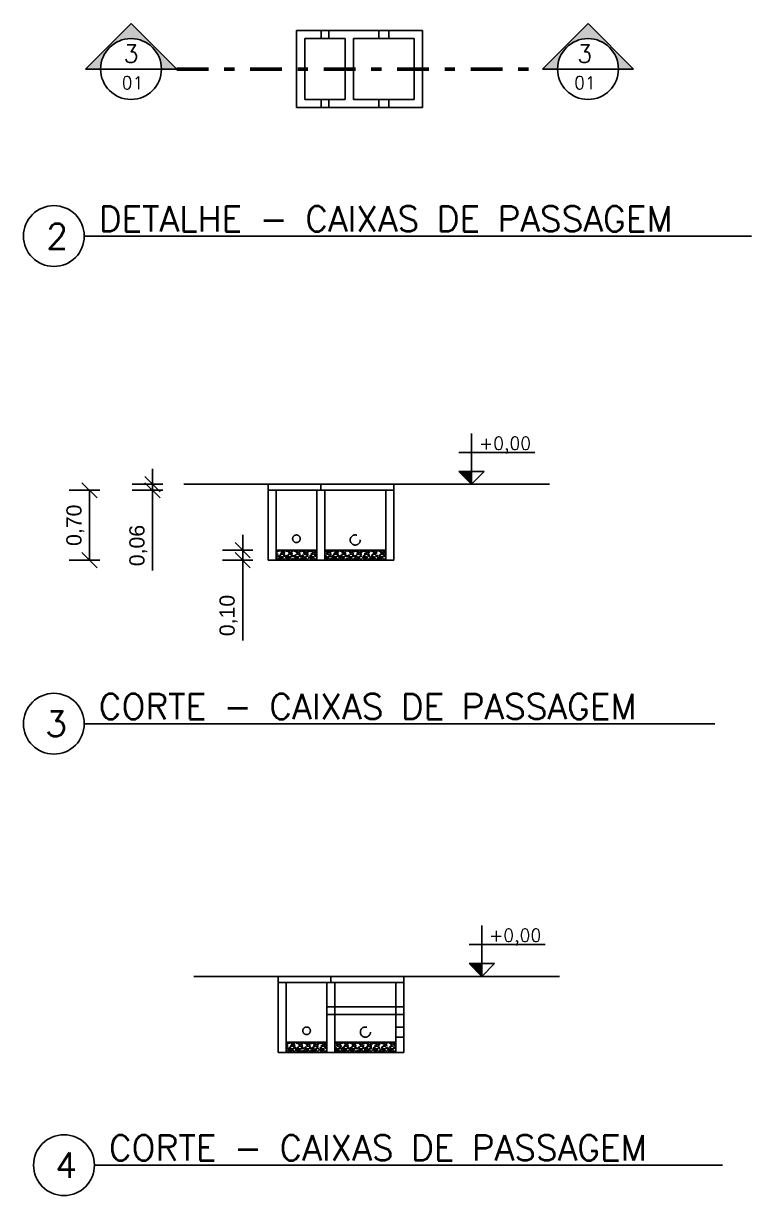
# Model space of a CAD drawing. Extents: x 0 to 11638, y -6007 to 0.
# Drawn here: x 11038.92 to 11046.1, y -5628.94 to -5617.38 of the extents above; entities that cross this region are included whole.
import ezdxf

# ---------------------------------------------------------------- set-up
doc = ezdxf.new("R2010")
doc.units = 0
for name, pattern in [('CACHE', [0.375, 0.25, -0.125]), ('DASHDOT', [1, 0.5, -0.25, 0, -0.25]), ('DASHED', [0.25, 0.125, -0.125])]:
    doc.linetypes.add(name, pattern=pattern)
doc.layers.get('0').update_dxf_attribs({"linetype": 'CONTINUOUS'})
doc.layers.get('Defpoints').update_dxf_attribs({"linetype": 'CONTINUOUS'})
for name, color, linetype, lineweight in [('ARQ - Alvenaria Alta', 251, 'CONTINUOUS', 13), ('ARQ - Alvenaria Média-Baixa', 252, 'CONTINUOUS', 20), ('ARQ - Esquadrias', 1, 'CONTINUOUS', 9), ('Elétrica', 30, 'CONTINUOUS', 20), ('Lógica - Dados Telefonia CFTV', 3, 'CONTINUOUS', 5)]:
    doc.layers.add(name, color=color, linetype=linetype, lineweight=lineweight)
for name, color, linetype in [('ARQ - Cotas', 1, 'CONTINUOUS'), ('ARQ - Desnível Terreno', 14, 'CONTINUOUS'), ('Símbolos - Indicação Fachada Elevação Vista', 7, 'CONTINUOUS')]:
    doc.layers.add(name, color=color, linetype=linetype)
doc.styles.add('ROMANS', font='romans.shx', dxfattribs={"height": 0.3})
doc.styles.get("Standard").update_dxf_attribs({"font": 'arial.ttf', "height": 0.15})
doc.dimstyles.get("Standard").update_dxf_attribs({"dimtxt": 0.1, "dimasz": 0.15, "dimexe": 0.2, "dimexo": 0.2, "dimgap": 0.05, "dimtad": 1, "dimzin": 0, "dimtxsty": 'STANDARD', "dimblk": 'OBLIQUE', "dimcen": 0.5, "dimclrd": 256, "dimclre": 256, "dimclrt": 256, "dimadec": 0, "dimazin": 0, "dimtfac": 1, "dimtmove": 0, "dimatfit": 3, "dimfxl": 0.1, "dimfxlon": 1, "dimtfillclr": 256, "dimtolj": 1, "dimtzin": 0, "dimlwd": -1, "dimarcsym": 0})

# ---------------------------------------------------------------- blocks, each defined once
blk = doc.blocks.new('_Oblique')
at = {"layer": 'ARQ - Esquadrias', "color": 0, "lineweight": -2}
blk.add_line((-0.5, -0.5), (0.5, 0.5), dxfattribs=at)
blk = doc.blocks.new('*D1074')
at = {"layer": 'ARQ - Cotas', "transparency": 16777216}
for p, q in [((11040.192, -5621.927), (11040.192, -5621.777)), ((11040.192, -5621.927), (11040.192, -5621.987)), ((11040.192, -5621.987), (11040.192, -5622.777))]:
    blk.add_line(p, q, dxfattribs=at)
at = {"layer": 'ARQ - Cotas', "lineweight": -2, "transparency": 16777216}
for p, q in [((11040.292, -5621.927), (11039.992, -5621.927)), ((11040.292, -5621.987), (11039.992, -5621.987))]:
    blk.add_line(p, q, dxfattribs=at)
at = {"layer": 'Defpoints', "color": 0, "lineweight": -2, "transparency": 16777216}
for p in [(11040.192, -5621.987), (11041.331, -5621.927), (11041.331, -5621.987)]:
    blk.add_point(p, dxfattribs=at)
at = {"layer": 'ARQ - Cotas', "transparency": 16777216, "xscale": 0.15, "yscale": 0.15, "zscale": 0.15}
for p, rotation in [((11040.192, -5621.927), 270), ((11040.192, -5621.987), 90)]:
    blk.add_blockref('_Oblique', p, dxfattribs=dict(at, rotation=rotation))
at = {"layer": 'ARQ - Cotas', "lineweight": -2, "transparency": 16777216, "insert": (11040.052, -5622.532), "char_height": 0.15, "attachment_point": 5, "rotation": 90}
blk.add_mtext('\\A1;0,06', dxfattribs=at)
blk = doc.blocks.new('*D1075')
at = {"layer": 'ARQ - Cotas', "lineweight": -2, "transparency": 16777216}
for p, q in [((11039.671, -5621.987), (11039.371, -5621.987)), ((11039.671, -5622.677), (11039.371, -5622.677))]:
    blk.add_line(p, q, dxfattribs=at)
at = {"layer": 'ARQ - Cotas', "transparency": 16777216}
blk.add_line((11039.571, -5621.987), (11039.571, -5622.677), dxfattribs=at)
at = {"layer": 'Defpoints', "color": 0, "lineweight": -2, "transparency": 16777216}
for p in [(11041.331, -5621.987), (11039.571, -5622.677), (11041.331, -5622.677)]:
    blk.add_point(p, dxfattribs=at)
at = {"layer": 'ARQ - Cotas', "transparency": 16777216, "xscale": 0.15, "yscale": 0.15, "zscale": 0.15}
for p, rotation in [((11039.571, -5621.987), 90), ((11039.571, -5622.677), 270)]:
    blk.add_blockref('_Oblique', p, dxfattribs=dict(at, rotation=rotation))
at = {"layer": 'ARQ - Cotas', "lineweight": -2, "transparency": 16777216, "insert": (11039.431, -5622.332), "char_height": 0.15, "attachment_point": 5, "rotation": 90}
blk.add_mtext('\\A1;0,70', dxfattribs=at)
blk = doc.blocks.new('*D1076')
at = {"layer": 'ARQ - Cotas', "transparency": 16777216}
for p, q in [((11041.081, -5622.577), (11041.081, -5622.427)), ((11041.081, -5622.577), (11041.081, -5622.677)), ((11041.081, -5622.677), (11041.081, -5623.467))]:
    blk.add_line(p, q, dxfattribs=at)
at = {"layer": 'ARQ - Cotas', "lineweight": -2, "transparency": 16777216}
for p, q in [((11041.181, -5622.577), (11040.881, -5622.577)), ((11041.181, -5622.677), (11040.881, -5622.677))]:
    blk.add_line(p, q, dxfattribs=at)
at = {"layer": 'Defpoints', "color": 0, "lineweight": -2, "transparency": 16777216}
for p in [(11041.411, -5622.577), (11041.081, -5622.677), (11041.411, -5622.677)]:
    blk.add_point(p, dxfattribs=at)
at = {"layer": 'ARQ - Cotas', "transparency": 16777216, "xscale": 0.15, "yscale": 0.15, "zscale": 0.15}
for p, rotation in [((11041.081, -5622.577), 270), ((11041.081, -5622.677), 90)]:
    blk.add_blockref('_Oblique', p, dxfattribs=dict(at, rotation=rotation))
at = {"layer": 'ARQ - Cotas', "lineweight": -2, "transparency": 16777216, "insert": (11040.941, -5623.222), "char_height": 0.15, "attachment_point": 5, "rotation": 90}
blk.add_mtext('\\A1;0,10', dxfattribs=at)

msp = doc.modelspace()

# ---------------------------------------------------------------- hatches: boundary and pattern name
at = {"lineweight": -2}
h = msp.add_hatch(color=256, dxfattribs=at)
h.dxf.hatch_style = 1
h.paths.add_polyline_path([(11039.98, -5617.383), (11039.53, -5617.833), (11039.68, -5617.833, -1), (11040.28, -5617.833), (11040.43, -5617.833)])
h = msp.add_hatch(color=256)
h.dxf.hatch_style = 1
h.paths.add_polyline_path([(11044.486, -5617.383), (11044.936, -5617.833), (11044.786, -5617.833, 1), (11044.186, -5617.833), (11044.036, -5617.833)])
at = {"layer": 'ARQ - Cotas', "lineweight": -2}
h = msp.add_hatch(color=256, dxfattribs=at)
h.dxf.hatch_style = 1
h.paths.add_polyline_path([(11043.338, -5621.802), (11043.213, -5621.802), (11043.338, -5621.927)])
h = msp.add_hatch(color=256, dxfattribs=at)
h.dxf.hatch_style = 1
h.paths.add_polyline_path([(11043.438, -5626.655), (11043.313, -5626.655), (11043.438, -5626.78)])
at = {"layer": 'ARQ - Desnível Terreno', "lineweight": -2}
h = msp.add_hatch(dxfattribs=at)
h.set_pattern_fill('GRAVEL', color=256, scale=0.003)
h.set_pattern_definition([(228.0127875, (1264.0186347, -40.315954), (-0.609600000048, -0.6857999999575), [0.0102516432, -1.0149145092]), (184.969741, (1264.0117767, -40.323574), (0.9143999996382, 0.0762000043409), [0.0175921416, -1.7416214668]), (132.5104471, (1263.9942507, -40.325098), (0.7620000003218, -0.8381999997074), [0.0124044456, -1.2280416838]), (267.273689, (1263.9645327, -40.344148), (0.0762000001596, 1.523999999992), [0.0160201356, -1.58599312277]), (292.83365418, (1263.9637707, -40.36015), (-0.3810000000319, 0.9143999999867), [0.015709011, -1.55519423236]), (357.273689, (1263.9698667, -40.374628), (-1.523999999992, 0.0762000001596), [0.0160201356, -1.58599312277]), (37.69424047, (1263.9858687, -40.37539), (-0.9905999999561, -0.762000000057), [0.0211858098, -2.09739345943]), (72.25532837, (1264.0026327, -40.362436), (0.5334000001434, 1.6763999999544), [0.0200015856, -1.98015769806]), (121.42956562, (1264.0087287, -40.343386), (-0.6096000000865, 0.9905999999468), [0.01607439, -1.59136637096]), (175.2363583, (1264.000347, -40.32967), (0.838199999988, -0.0762000001317), [0.0183513984, -0.8992181085]), (222.3974378, (1263.9820587, -40.3281461), (-0.91439999997074, -0.8382000000319), [0.0237323376, -2.34950317537]), (138.81407483, (1264.039971, -40.34491), (-0.533399999968, 0.457200000037), [0.0081001362, -0.80191697473]), (171.4692344, (1264.0338747, -40.339576), (0.9906000000267, -0.1523999998271), [0.0154104594, -1.5256391699]), (225, (1264.018635, -40.33729), (0, -0.0762), [0.0107762802, -0.09698679325]), (203.19859051, (1264.013301, -40.328146), (0.38100000001, 0.152399999973), [0.0058032396, -0.57451867107]), (291.80140949, (1264.007967, -40.330432), (-0.076200000016, 0.228599999995), [0.0082069686, -0.4021425897]), (30.96375653, (1264.011015, -40.338052), (0.228600000006, 0.152399999992), [0.0133295898, -0.4309889446]), (161.56505118, (1264.022445, -40.331194), (0.152400000004, -0.07619999999), [0.0096386142, -0.2313269435]), (16.389540334, (1263.9637707, -40.330432), (0.762, 0.2286), [0.01350264, -1.3367648002]), (70.34617594, (1263.9767247, -40.326622), (-0.3048000000279, -0.83819999999), [0.0113279682, -1.12146647035]), (293.19859051, (1264.022445, -40.315954), (-0.152399999973, 0.381000000011), [0.011606403, -0.56871550767]), (343.61045967, (1264.0270167, -40.326622), (-0.762000000016, 0.2285999999467), [0.01350264, -1.3367648002]), (339.44395478, (1263.963771, -40.377676), (-0.381, 0.1524), [0.013021056, -0.6380320294]), (294.7751406, (1263.9759627, -40.382248), (-0.3810000004535, 0.8381999997938), [0.0109101636, -1.0801078014]), (66.80140949, (1264.023207, -40.392154), (0.152399999976, 0.38100000001), [0.011606403, -0.56871550767]), (17.35402464, (1264.0277787, -40.381486), (-0.9905999999803, -0.304800000064), [0.0127734822, -1.2645712794]), (69.44395478, (1263.985869, -40.392154), (-0.152400000003, -0.380999999999), [0.006510528, -0.6445425574]), (101.30993247, (1264.018635, -40.392154), (-0.0762, 0.3048), [0.003885438, -0.38465984894]), (165.96375653, (1264.017873, -40.388344), (0.2286, -0.0762), [0.015709011, -0.29847163767]), (186.00900596, (1264.0026327, -40.384534), (0.761999999996, 0.0762000000399), [0.01455801, -1.4412409459]), (303.69006753, (1264.011015, -40.34491), (-0.07620000001, 0.152399999995), [0.0109897164, -0.2637532908]), (353.15722659, (1264.0171107, -40.354054), (1.295400000008, -0.1523999999322), [0.0191867028, -1.89948027195]), (60.9453959, (1264.036161, -40.35634), (-0.3048000000084, -0.533399999995), [0.0078452472, -0.77668176954]), (90, (1264.03997, -40.34948), (-0.0762, 0.0762), [0.004572, -0.071628]), (120.25643716, (1264.0011087, -40.382248), (0.3047999999627, -0.5334000000213), [0.0105860088, -1.0480182232]), (48.0127875, (1263.9957747, -40.373104), (0.6096000000503, 0.6857999999553), [0.0205032864, -1.004662866]), (0, (1264.00949, -40.357864), (0.0762, 0.0762), [0.019812, -0.056388]), (325.3048465, (1264.0293027, -40.357864), (0.7620000002886, -0.5333999995876), [0.0120482868, -1.1927795017]), (254.0546041, (1264.039209, -40.364722), (-0.076199999995, -0.304800000001), [0.0110948724, -0.54364950116]), (207.64597536, (1264.0361607, -40.37539), (-1.4478000000532, -0.7619999998989), [0.018064353, -1.7883739327]), (175.42607874, (1264.0201587, -40.383772), (-0.9906, 0.0762), [0.0191108838, -1.8919753937])])
h.paths.add_polyline_path([(11041.811, -5622.577), (11041.411, -5622.577), (11041.411, -5622.677), (11041.811, -5622.677)])
h = msp.add_hatch(dxfattribs=at)
h.set_pattern_fill('GRAVEL', color=256, scale=0.003)
h.set_pattern_definition([(228.0127875, (1264.5460314, -40.315954), (-0.609600000048, -0.6857999999575), [0.0102516432, -1.0149145092]), (184.969741, (1264.5391734, -40.323574), (0.9143999996382, 0.0762000043409), [0.0175921416, -1.7416214668]), (132.5104471, (1264.5216474, -40.325098), (0.7620000003218, -0.8381999997074), [0.0124044456, -1.2280416838]), (267.273689, (1264.4919294, -40.344148), (0.0762000001596, 1.523999999992), [0.0160201356, -1.58599312277]), (292.83365418, (1264.4911674, -40.36015), (-0.3810000000319, 0.9143999999867), [0.015709011, -1.55519423236]), (357.273689, (1264.4972634, -40.374628), (-1.523999999992, 0.0762000001596), [0.0160201356, -1.58599312277]), (37.69424047, (1264.5132654, -40.37539), (-0.9905999999561, -0.762000000057), [0.0211858098, -2.09739345943]), (72.25532837, (1264.5300294, -40.362436), (0.5334000001434, 1.6763999999544), [0.0200015856, -1.98015769806]), (121.42956562, (1264.5361254, -40.343386), (-0.6096000000865, 0.9905999999468), [0.01607439, -1.59136637096]), (175.2363583, (1264.5277434, -40.32967), (0.838199999988, -0.0762000001317), [0.0183513984, -0.8992181085]), (222.3974378, (1264.5094554, -40.3281461), (-0.91439999997074, -0.8382000000319), [0.0237323376, -2.34950317537]), (138.81407483, (1264.5673674, -40.34491), (-0.533399999968, 0.457200000037), [0.0081001362, -0.80191697473]), (171.4692344, (1264.5612714, -40.339576), (0.9906000000267, -0.1523999998271), [0.0154104594, -1.5256391699]), (225, (1264.54603, -40.33729), (0, -0.0762), [0.0107762802, -0.09698679325]), (203.19859051, (1264.540697, -40.328146), (0.38100000001, 0.152399999973), [0.0058032396, -0.57451867107]), (291.80140949, (1264.535363, -40.330432), (-0.076200000016, 0.228599999995), [0.0082069686, -0.4021425897]), (30.96375653, (1264.538411, -40.338052), (0.228600000006, 0.152399999992), [0.0133295898, -0.4309889446]), (161.56505118, (1264.549841, -40.331194), (0.152400000004, -0.07619999999), [0.0096386142, -0.2313269435]), (16.389540334, (1264.4911674, -40.330432), (0.762, 0.2286), [0.01350264, -1.3367648002]), (70.34617594, (1264.5041214, -40.326622), (-0.3048000000279, -0.83819999999), [0.0113279682, -1.12146647035]), (293.19859051, (1264.549841, -40.315954), (-0.152399999973, 0.381000000011), [0.011606403, -0.56871550767]), (343.61045967, (1264.5544134, -40.326622), (-0.762000000016, 0.2285999999467), [0.01350264, -1.3367648002]), (339.44395478, (1264.491167, -40.377676), (-0.381, 0.1524), [0.013021056, -0.6380320294]), (294.7751406, (1264.5033594, -40.382248), (-0.3810000004535, 0.8381999997938), [0.0109101636, -1.0801078014]), (66.80140949, (1264.550603, -40.392154), (0.152399999976, 0.38100000001), [0.011606403, -0.56871550767]), (17.35402464, (1264.5551754, -40.381486), (-0.9905999999803, -0.304800000064), [0.0127734822, -1.2645712794]), (69.44395478, (1264.513265, -40.392154), (-0.152400000003, -0.380999999999), [0.006510528, -0.6445425574]), (101.30993247, (1264.546031, -40.392154), (-0.0762, 0.3048), [0.003885438, -0.38465984894]), (165.96375653, (1264.54527, -40.388344), (0.2286, -0.0762), [0.015709011, -0.29847163767]), (186.00900596, (1264.5300294, -40.384534), (0.761999999996, 0.0762000000399), [0.01455801, -1.4412409459]), (303.69006753, (1264.538411, -40.34491), (-0.07620000001, 0.152399999995), [0.0109897164, -0.2637532908]), (353.15722659, (1264.5445074, -40.354054), (1.295400000008, -0.1523999999322), [0.0191867028, -1.89948027195]), (60.9453959, (1264.5635574, -40.35634), (-0.3048000000084, -0.533399999995), [0.0078452472, -0.77668176954]), (90, (1264.56737, -40.34948), (-0.0762, 0.0762), [0.004572, -0.071628]), (120.25643716, (1264.5285054, -40.382248), (0.3047999999627, -0.5334000000213), [0.0105860088, -1.0480182232]), (48.0127875, (1264.5231714, -40.373104), (0.6096000000503, 0.6857999999553), [0.0205032864, -1.004662866]), (0, (1264.53689, -40.357864), (0.0762, 0.0762), [0.019812, -0.056388]), (325.3048465, (1264.5566994, -40.357864), (0.7620000002886, -0.5333999995876), [0.0120482868, -1.1927795017]), (254.0546041, (1264.566605, -40.364722), (-0.076199999995, -0.304800000001), [0.0110948724, -0.54364950116]), (207.64597536, (1264.5635574, -40.37539), (-1.4478000000532, -0.7619999998989), [0.018064353, -1.7883739327]), (175.42607874, (1264.5475554, -40.383772), (-0.9906, 0.0762), [0.0191108838, -1.8919753937])])
h.paths.add_polyline_path([(11042.491, -5622.577), (11041.891, -5622.577), (11041.891, -5622.677), (11042.491, -5622.677)])
h = msp.add_hatch(dxfattribs=at)
h.set_pattern_fill('GRAVEL', color=256, scale=0.003)
h.set_pattern_definition([(228.0127875, (1264.1185656, -45.168391), (-0.609600000048, -0.6857999999575), [0.0102516432, -1.0149145092]), (184.969741, (1264.1117076, -45.176011), (0.9143999996382, 0.0762000043409), [0.0175921416, -1.7416214668]), (132.5104471, (1264.0941816, -45.177535), (0.7620000003218, -0.8381999997074), [0.0124044456, -1.2280416838]), (267.273689, (1264.0644636, -45.196585), (0.0762000001596, 1.523999999992), [0.0160201356, -1.58599312277]), (292.83365418, (1264.0637016, -45.212587), (-0.3810000000319, 0.9143999999867), [0.015709011, -1.55519423236]), (357.273689, (1264.0697976, -45.227065), (-1.523999999992, 0.0762000001596), [0.0160201356, -1.58599312277]), (37.69424047, (1264.0857996, -45.227827), (-0.9905999999561, -0.762000000057), [0.0211858098, -2.09739345943]), (72.25532837, (1264.1025636, -45.214873), (0.5334000001434, 1.6763999999544), [0.0200015856, -1.98015769806]), (121.42956562, (1264.1086596, -45.195823), (-0.6096000000865, 0.9905999999468), [0.01607439, -1.59136637096]), (175.2363583, (1264.1002776, -45.182107), (0.838199999988, -0.0762000001317), [0.0183513984, -0.8992181085]), (222.3974378, (1264.0819896, -45.180583), (-0.91439999997074, -0.8382000000319), [0.0237323376, -2.34950317537]), (138.81407483, (1264.1399016, -45.197347), (-0.533399999968, 0.457200000037), [0.0081001362, -0.80191697473]), (171.4692344, (1264.1338056, -45.192013), (0.9906000000267, -0.1523999998271), [0.0154104594, -1.5256391699]), (225, (1264.118566, -45.189727), (0, -0.0762), [0.0107762802, -0.09698679325]), (203.19859051, (1264.113232, -45.180583), (0.38100000001, 0.152399999973), [0.0058032396, -0.57451867107]), (291.80140949, (1264.107898, -45.182869), (-0.076200000016, 0.228599999995), [0.0082069686, -0.4021425897]), (30.96375653, (1264.110946, -45.190489), (0.228600000006, 0.152399999992), [0.0133295898, -0.4309889446]), (161.56505118, (1264.122376, -45.18363), (0.152400000004, -0.07619999999), [0.0096386142, -0.2313269435]), (16.389540334, (1264.0637016, -45.182869), (0.762, 0.2286), [0.01350264, -1.3367648002]), (70.34617594, (1264.0766556, -45.179059), (-0.3048000000279, -0.83819999999), [0.0113279682, -1.12146647035]), (293.19859051, (1264.122376, -45.168391), (-0.152399999973, 0.381000000011), [0.011606403, -0.56871550767]), (343.61045967, (1264.1269476, -45.179059), (-0.762000000016, 0.2285999999467), [0.01350264, -1.3367648002]), (339.44395478, (1264.0637016, -45.230113), (-0.381, 0.1524), [0.013021056, -0.6380320294]), (294.7751406, (1264.0758936, -45.234685), (-0.3810000004535, 0.8381999997938), [0.0109101636, -1.0801078014]), (66.80140949, (1264.123138, -45.244591), (0.152399999976, 0.38100000001), [0.011606403, -0.56871550767]), (17.35402464, (1264.1277096, -45.233923), (-0.9905999999803, -0.304800000064), [0.0127734822, -1.2645712794]), (69.44395478, (1264.0857996, -45.244591), (-0.152400000003, -0.380999999999), [0.006510528, -0.6445425574]), (101.30993247, (1264.118566, -45.244591), (-0.0762, 0.3048), [0.003885438, -0.38465984894]), (165.96375653, (1264.117804, -45.240781), (0.2286, -0.0762), [0.015709011, -0.29847163767]), (186.00900596, (1264.1025636, -45.236971), (0.761999999996, 0.0762000000399), [0.01455801, -1.4412409459]), (303.69006753, (1264.110946, -45.197347), (-0.07620000001, 0.152399999995), [0.0109897164, -0.2637532908]), (353.15722659, (1264.1170416, -45.206491), (1.295400000008, -0.1523999999322), [0.0191867028, -1.89948027195]), (60.9453959, (1264.1360916, -45.208777), (-0.3048000000084, -0.533399999995), [0.0078452472, -0.77668176954]), (90, (1264.1399, -45.20192), (-0.0762, 0.0762), [0.004572, -0.071628]), (120.25643716, (1264.1010396, -45.234685), (0.3047999999627, -0.5334000000213), [0.0105860088, -1.0480182232]), (48.0127875, (1264.0957056, -45.225541), (0.6096000000503, 0.6857999999553), [0.0205032864, -1.004662866]), (0, (1264.10942, -45.2103), (0.0762, 0.0762), [0.019812, -0.056388]), (325.3048465, (1264.1292336, -45.210301), (0.7620000002886, -0.5333999995876), [0.0120482868, -1.1927795017]), (254.0546041, (1264.13914, -45.217159), (-0.076199999995, -0.304800000001), [0.0110948724, -0.54364950116]), (207.64597536, (1264.1360916, -45.227827), (-1.4478000000532, -0.7619999998989), [0.018064353, -1.7883739327]), (175.42607874, (1264.1200896, -45.236209), (-0.9906, 0.0762), [0.0191108838, -1.8919753937])])
h.paths.add_polyline_path([(11041.911, -5627.43), (11041.511, -5627.43), (11041.511, -5627.53), (11041.911, -5627.53)])
h = msp.add_hatch(dxfattribs=at)
h.set_pattern_fill('GRAVEL', color=256, scale=0.003)
h.set_pattern_definition([(228.0127875, (1264.645962, -45.168391), (-0.609600000048, -0.6857999999575), [0.0102516432, -1.0149145092]), (184.969741, (1264.6391042, -45.176011), (0.9143999996382, 0.0762000043409), [0.0175921416, -1.7416214668]), (132.5104471, (1264.6215782, -45.177535), (0.7620000003218, -0.8381999997074), [0.0124044456, -1.2280416838]), (267.273689, (1264.5918602, -45.196585), (0.0762000001596, 1.523999999992), [0.0160201356, -1.58599312277]), (292.83365418, (1264.5910982, -45.212587), (-0.3810000000319, 0.9143999999867), [0.015709011, -1.55519423236]), (357.273689, (1264.5971942, -45.227065), (-1.523999999992, 0.0762000001596), [0.0160201356, -1.58599312277]), (37.69424047, (1264.6131962, -45.227827), (-0.9905999999561, -0.762000000057), [0.0211858098, -2.09739345943]), (72.25532837, (1264.6299602, -45.214873), (0.5334000001434, 1.6763999999544), [0.0200015856, -1.98015769806]), (121.42956562, (1264.6360562, -45.195823), (-0.6096000000865, 0.9905999999468), [0.01607439, -1.59136637096]), (175.2363583, (1264.627674, -45.182107), (0.838199999988, -0.0762000001317), [0.0183513984, -0.8992181085]), (222.3974378, (1264.6093862, -45.180583), (-0.91439999997074, -0.8382000000319), [0.0237323376, -2.34950317537]), (138.81407483, (1264.667298, -45.197347), (-0.533399999968, 0.457200000037), [0.0081001362, -0.80191697473]), (171.4692344, (1264.6612022, -45.192013), (0.9906000000267, -0.1523999998271), [0.0154104594, -1.5256391699]), (225, (1264.64596, -45.189727), (0, -0.0762), [0.0107762802, -0.09698679325]), (203.19859051, (1264.640628, -45.180583), (0.38100000001, 0.152399999973), [0.0058032396, -0.57451867107]), (291.80140949, (1264.635294, -45.182869), (-0.076200000016, 0.228599999995), [0.0082069686, -0.4021425897]), (30.96375653, (1264.638342, -45.190489), (0.228600000006, 0.152399999992), [0.0133295898, -0.4309889446]), (161.56505118, (1264.649772, -45.18363), (0.152400000004, -0.07619999999), [0.0096386142, -0.2313269435]), (16.389540334, (1264.5910982, -45.182869), (0.762, 0.2286), [0.01350264, -1.3367648002]), (70.34617594, (1264.604052, -45.179059), (-0.3048000000279, -0.83819999999), [0.0113279682, -1.12146647035]), (293.19859051, (1264.649772, -45.168391), (-0.152399999973, 0.381000000011), [0.011606403, -0.56871550767]), (343.61045967, (1264.6543442, -45.179059), (-0.762000000016, 0.2285999999467), [0.01350264, -1.3367648002]), (339.44395478, (1264.591098, -45.230113), (-0.381, 0.1524), [0.013021056, -0.6380320294]), (294.7751406, (1264.60329, -45.234685), (-0.3810000004535, 0.8381999997938), [0.0109101636, -1.0801078014]), (66.80140949, (1264.650534, -45.244591), (0.152399999976, 0.38100000001), [0.011606403, -0.56871550767]), (17.35402464, (1264.6551062, -45.233923), (-0.9905999999803, -0.304800000064), [0.0127734822, -1.2645712794]), (69.44395478, (1264.613196, -45.244591), (-0.152400000003, -0.380999999999), [0.006510528, -0.6445425574]), (101.30993247, (1264.645962, -45.244591), (-0.0762, 0.3048), [0.003885438, -0.38465984894]), (165.96375653, (1264.6452, -45.240781), (0.2286, -0.0762), [0.015709011, -0.29847163767]), (186.00900596, (1264.6299602, -45.236971), (0.761999999996, 0.0762000000399), [0.01455801, -1.4412409459]), (303.69006753, (1264.638342, -45.197347), (-0.07620000001, 0.152399999995), [0.0109897164, -0.2637532908]), (353.15722659, (1264.6444382, -45.206491), (1.295400000008, -0.1523999999322), [0.0191867028, -1.89948027195]), (60.9453959, (1264.663488, -45.208777), (-0.3048000000084, -0.533399999995), [0.0078452472, -0.77668176954]), (90, (1264.6673, -45.20192), (-0.0762, 0.0762), [0.004572, -0.071628]), (120.25643716, (1264.628436, -45.234685), (0.3047999999627, -0.5334000000213), [0.0105860088, -1.0480182232]), (48.0127875, (1264.623102, -45.225541), (0.6096000000503, 0.6857999999553), [0.0205032864, -1.004662866]), (0, (1264.63682, -45.2103), (0.0762, 0.0762), [0.019812, -0.056388]), (325.3048465, (1264.65663, -45.210301), (0.7620000002886, -0.5333999995876), [0.0120482868, -1.1927795017]), (254.0546041, (1264.666536, -45.217159), (-0.076199999995, -0.304800000001), [0.0110948724, -0.54364950116]), (207.64597536, (1264.6634882, -45.227827), (-1.4478000000532, -0.7619999998989), [0.018064353, -1.7883739327]), (175.42607874, (1264.6474862, -45.236209), (-0.9906, 0.0762), [0.0191108838, -1.8919753937])])
h.paths.add_polyline_path([(11042.591, -5627.43), (11041.991, -5627.43), (11041.991, -5627.53), (11042.591, -5627.53)])

# ---------------------------------------------------------------- linework, layer by layer
at = {"lineweight": -2}
for p, q in [((11039.53, -5617.833), (11039.98, -5617.383)), ((11040.43, -5617.833), (11039.98, -5617.383)), ((11039.68, -5617.833), (11039.53, -5617.833)), ((11039.68, -5617.833), (11040.43, -5617.833)), ((11039.519, -5619.48), (11046.099, -5619.48)), ((11039.519, -5624.289), (11045.738, -5624.289)), ((11039.619, -5628.642), (11045.812, -5628.642))]:
    msp.add_line(p, q, dxfattribs=at)
for p, q in [((11044.036, -5617.833), (11044.486, -5617.383)), ((11044.936, -5617.833), (11044.486, -5617.383)), ((11044.786, -5617.833), (11044.036, -5617.833)), ((11044.786, -5617.833), (11044.936, -5617.833))]:
    msp.add_line(p, q)
for centre in [(11039.98, -5617.833), (11039.219, -5619.48), (11039.219, -5624.289), (11039.319, -5628.642)]:
    msp.add_circle(centre, 0.3, dxfattribs=at)
msp.add_circle((11044.486, -5617.833), 0.3)
at = {"layer": 'ARQ - Alvenaria Alta', "lineweight": -2}
for p, q in [((11042.853, -5617.453), (11041.613, -5617.453)), ((11041.613, -5617.453), (11041.613, -5618.213)), ((11042.853, -5618.213), (11042.853, -5617.453)), ((11042.093, -5617.533), (11041.693, -5617.533)), ((11041.693, -5617.533), (11041.693, -5618.133)), ((11042.093, -5617.533), (11042.093, -5618.133)), ((11042.773, -5617.533), (11042.173, -5617.533)), ((11042.173, -5617.533), (11042.173, -5618.133)), ((11042.773, -5618.133), (11042.773, -5617.533)), ((11041.613, -5618.213), (11042.853, -5618.213)), ((11041.693, -5618.133), (11042.093, -5618.133)), ((11042.173, -5618.133), (11042.773, -5618.133))]:
    msp.add_line(p, q, dxfattribs=at)
at = {"layer": 'ARQ - Alvenaria Média-Baixa', "lineweight": -2}
for p, q in [((11041.331, -5621.987), (11041.331, -5621.927)), ((11041.331, -5621.927), (11042.571, -5621.927)), ((11041.331, -5621.987), (11041.331, -5622.677)), ((11041.331, -5621.987), (11042.571, -5621.987)), ((11041.411, -5621.987), (11041.411, -5622.677)), ((11041.811, -5621.987), (11041.811, -5622.677)), ((11041.851, -5621.987), (11041.851, -5621.927)), ((11041.891, -5621.987), (11041.891, -5622.677)), ((11042.491, -5621.987), (11042.491, -5622.677)), ((11042.571, -5621.987), (11042.571, -5621.927)), ((11042.571, -5621.987), (11042.571, -5622.677)), ((11041.411, -5622.677), (11041.331, -5622.677)), ((11041.891, -5622.677), (11041.811, -5622.677)), ((11042.491, -5622.677), (11042.571, -5622.677)), ((11041.431, -5626.84), (11041.431, -5626.78)), ((11041.431, -5626.78), (11042.671, -5626.78)), ((11041.431, -5626.84), (11041.431, -5627.53)), ((11041.431, -5626.84), (11042.671, -5626.84)), ((11041.511, -5626.84), (11041.511, -5627.53)), ((11041.911, -5626.84), (11041.911, -5627.53)), ((11041.951, -5626.84), (11041.951, -5626.78)), ((11041.991, -5626.84), (11041.991, -5627.53)), ((11042.591, -5626.84), (11042.591, -5627.53)), ((11042.671, -5626.84), (11042.671, -5626.78)), ((11042.671, -5626.84), (11042.671, -5627.53)), ((11041.511, -5627.53), (11041.431, -5627.53)), ((11041.991, -5627.53), (11041.911, -5627.53)), ((11042.591, -5627.53), (11042.671, -5627.53))]:
    msp.add_line(p, q, dxfattribs=at)
at = {"layer": 'ARQ - Cotas', "lineweight": -2}
for p, q in [((11043.338, -5621.552), (11043.338, -5621.427)), ((11043.338, -5621.677), (11043.338, -5621.552)), ((11043.213, -5621.615), (11043.963, -5621.615)), ((11043.338, -5621.802), (11043.338, -5621.677)), ((11043.463, -5621.802), (11043.213, -5621.802)), ((11043.213, -5621.802), (11043.338, -5621.927)), ((11043.338, -5621.927), (11043.338, -5621.802)), ((11043.338, -5621.802), (11043.463, -5621.802)), ((11043.463, -5621.802), (11043.338, -5621.927)), ((11043.438, -5626.405), (11043.438, -5626.28)), ((11043.438, -5626.53), (11043.438, -5626.405)), ((11043.313, -5626.467), (11044.063, -5626.467)), ((11043.438, -5626.655), (11043.438, -5626.53)), ((11043.563, -5626.655), (11043.313, -5626.655)), ((11043.313, -5626.655), (11043.438, -5626.78)), ((11043.438, -5626.78), (11043.438, -5626.655)), ((11043.438, -5626.655), (11043.563, -5626.655)), ((11043.563, -5626.655), (11043.438, -5626.78))]:
    msp.add_line(p, q, dxfattribs=at)
at = {"layer": 'ARQ - Desnível Terreno', "lineweight": -2}
for p, q in [((11040.5, -5621.927), (11041.331, -5621.927)), ((11042.571, -5621.927), (11044.106, -5621.927)), ((11041.811, -5622.577), (11041.411, -5622.577)), ((11041.891, -5622.577), (11042.491, -5622.577)), ((11041.811, -5622.677), (11041.411, -5622.677)), ((11041.891, -5622.677), (11042.491, -5622.677)), ((11040.6, -5626.78), (11041.431, -5626.78)), ((11042.671, -5626.78), (11044.206, -5626.78)), ((11041.911, -5627.43), (11041.511, -5627.43)), ((11041.991, -5627.43), (11042.591, -5627.43)), ((11041.911, -5627.53), (11041.511, -5627.53)), ((11041.991, -5627.53), (11042.591, -5627.53))]:
    msp.add_line(p, q, dxfattribs=at)
at = {"layer": 'Elétrica', "linetype": 'DASHED', "lineweight": -2, "ltscale": 0.2}
for p, q in [((11042.423, -5617.533), (11042.423, -5617.453)), ((11042.523, -5617.533), (11042.523, -5617.453)), ((11042.423, -5618.213), (11042.423, -5618.133)), ((11042.523, -5618.213), (11042.523, -5618.133))]:
    msp.add_line(p, q, dxfattribs=at)
at = {"layer": 'Elétrica', "linetype": 'DASHED', "lineweight": -2, "ltscale": 0.125}
for p, q in [((11042.591, -5627.28), (11042.671, -5627.28)), ((11042.591, -5627.38), (11042.671, -5627.38))]:
    msp.add_line(p, q, dxfattribs=at)
at = {"layer": 'Elétrica', "linetype": 'CACHE', "lineweight": -2}
for centre in [(11042.191, -5622.477), (11042.291, -5627.33)]:
    msp.add_circle(centre, 0.05, dxfattribs=at)
at = {"layer": 'Lógica - Dados Telefonia CFTV', "linetype": 'DASHED', "lineweight": -2, "ltscale": 0.2}
for p, q in [((11041.855, -5617.533), (11041.855, -5617.453)), ((11041.93, -5617.533), (11041.93, -5617.453)), ((11041.855, -5618.213), (11041.855, -5618.133)), ((11041.93, -5618.213), (11041.93, -5618.133))]:
    msp.add_line(p, q, dxfattribs=at)
at = {"layer": 'Lógica - Dados Telefonia CFTV', "linetype": 'DASHED', "lineweight": -2, "ltscale": 0.1}
for p, q in [((11041.991, -5627.08), (11041.911, -5627.08)), ((11042.591, -5627.08), (11042.671, -5627.08)), ((11041.991, -5627.155), (11041.911, -5627.155)), ((11042.591, -5627.155), (11042.671, -5627.155))]:
    msp.add_line(p, q, dxfattribs=at)
at = {"layer": 'Lógica - Dados Telefonia CFTV', "lineweight": -2}
for p, q in [((11042.591, -5627.08), (11041.991, -5627.08)), ((11042.591, -5627.155), (11041.991, -5627.155))]:
    msp.add_line(p, q, dxfattribs=at)
at = {"layer": 'Lógica - Dados Telefonia CFTV', "linetype": 'CACHE', "lineweight": -2}
for centre in [(11041.611, -5622.465), (11041.711, -5627.317)]:
    msp.add_circle(centre, 0.0375, dxfattribs=at)
at = {"layer": 'Símbolos - Indicação Fachada Elevação Vista', "linetype": 'DASHDOT', "lineweight": 50, "ltscale": 0.625}
msp.add_line((11040.43, -5617.833), (11044.036, -5617.833), dxfattribs=at)

# ---------------------------------------------------------------- texts
at = {"lineweight": -2, "attachment_point": 1, "style": 'ROMANS'}
for s, width, insert, char_height in [('3', 1.2, (11039.905, -5617.595), 0.175), ('01', 1.2, (11039.888, -5617.905), 0.125), ('DETALHE - CAIXAS DE PASSAGEM', 8.74374, (11039.661, -5619.185), 0.25), ('2', 0.39382, (11039.144, -5619.356), 0.25), ('CORTE - CAIXAS DE PASSAGEM', 7.57034, (11039.661, -5623.994), 0.25), ('3', 0.39382, (11039.134, -5624.165), 0.25), ('CORTE - CAIXAS DE PASSAGEM', 7.57034, (11039.761, -5628.346), 0.25), ('4', 0.39382, (11039.234, -5628.517), 0.25)]:
    msp.add_mtext_dynamic_manual_height_columns(s, width=width, gutter_width=750, heights=[0], dxfattribs=dict(at, insert=insert, char_height=char_height))
at = {"attachment_point": 3, "style": 'ROMANS'}
for s, insert, char_height in [('3', (11044.528, -5617.595), 0.175), ('01', (11044.563, -5617.905), 0.125)]:
    msp.add_mtext_dynamic_manual_height_columns(s, width=1.2, gutter_width=750, heights=[0], dxfattribs=dict(at, insert=insert, char_height=char_height))
at = {"layer": 'ARQ - Cotas', "lineweight": -2, "char_height": 0.125, "attachment_point": 1, "style": 'ROMANS'}
for insert in [(11043.411, -5621.461), (11043.511, -5626.313)]:
    msp.add_mtext_dynamic_manual_height_columns('+0,00', width=1.32789, gutter_width=750, heights=[0], dxfattribs=dict(at, insert=insert))

# ---------------------------------------------------------------- dimensions: what is measured, and where the dimension line sits
at = {"layer": 'ARQ - Cotas', "lineweight": -2}
for base, p1, p2, picture, middle in [((11040.192, -5621.987), (11041.331, -5621.927), (11041.331, -5621.987), '*D1074', (11040.052, -5622.532)), ((11041.081, -5622.677), (11041.411, -5622.577), (11041.411, -5622.677), '*D1076', (11040.941, -5623.222))]:
    dim = msp.add_linear_dim(base=base, p1=p1, p2=p2, angle=90, dimstyle='STANDARD', dxfattribs=at)
    dim.commit()
    dim.dimension.update_dxf_attribs({"geometry": picture, "text_midpoint": middle})
dim = msp.add_linear_dim(base=(11039.571, -5622.677), p1=(11041.331, -5621.987), p2=(11041.331, -5622.677), angle=90, text='0,70', dimstyle='STANDARD', dxfattribs=at)
dim.commit()
dim.dimension.update_dxf_attribs({"geometry": '*D1075', "text_midpoint": (11039.431, -5622.332)})

doc.saveas('drawing.dxf')
